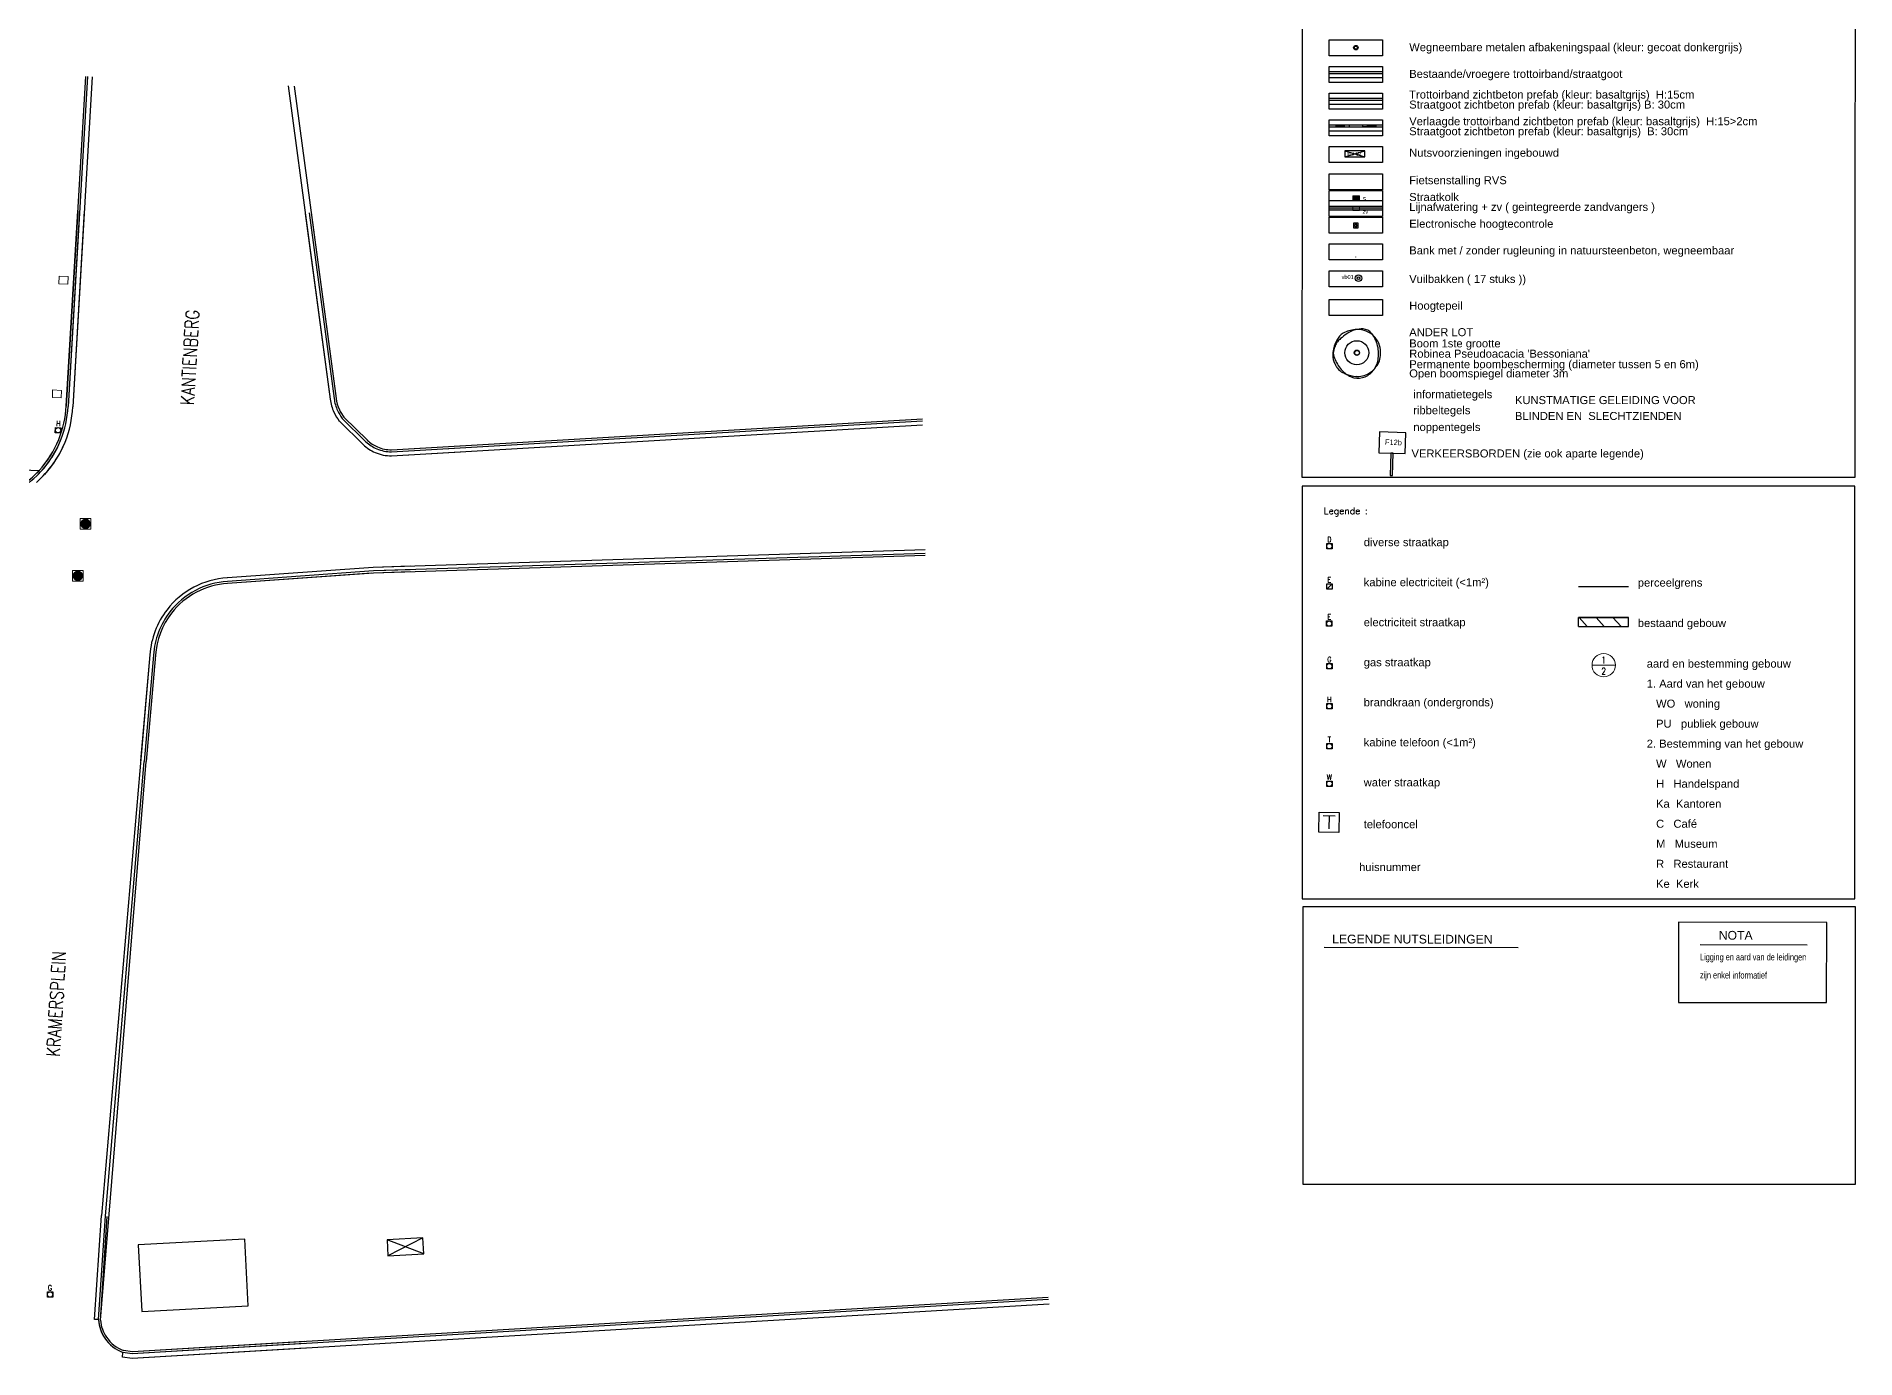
# Model space of a CAD drawing. Header units: metres. Extents: x -30504 to 105656, y -14907 to 193632.
# Drawn here: x 1689.6 to 1826, y 368.4 to 467.5 of the extents above; entities that cross this region are included whole.
import ezdxf
from ezdxf.enums import TextEntityAlignment as Align

# ---------------------------------------------------------------- set-up
doc = ezdxf.new("R2010")
doc.units = ezdxf.units.M
for name, pattern in [('HIDDEN', [9.525, 6.35, -3.175]), ('LTYPE_1', [0]), ('LTYPE_8', [0.01, 0.004, -0.0005, 0.004, -0.0005, 0.0005, -0.0005])]:
    doc.linetypes.add(name, pattern=pattern)
for name, color, linetype in [('0-dekseldrivers', 7, 'Continuous'), ('0-dekselelectriciteit', 7, 'Continuous'), ('0-dekselgas', 7, 'Continuous'), ('0-dekselwater', 7, 'Continuous'), ('0-voetpad+goten best', 7, 'HIDDEN'), ('2-riolering-straatkolk', 7, 'Continuous'), ('2-TEKST', 7, 'Continuous'), ('2-VERKEERSTEKENS', 7, 'Continuous'), ('2-voetpad+goten nieuw', 2, 'Continuous'), ('5-betonwand', 2, 'LTYPE_1'), ('A01-_KADER', 7, 'Continuous'), ('A03-_text_aard', 3, 'Continuous'), ('A03_TEMPLATE_50', 4, 'Continuous'), ('BT-TELEFOONCEL', 7, 'Continuous'), ('KADER', 7, 'Continuous'), ('legende', 7, 'Continuous'), ('OA-bomengroep var5', 7, 'Continuous'), ('OA-elektriciteitsroosters', 7, 'Continuous'), ('OA-lifthuis-trappen', 7, 'Continuous'), ('OA-lijnafwatering', 7, 'Continuous'), ('OA-meubilair-paaltjes', 1, 'Continuous'), ('OA-vuilbakken', 7, 'Continuous'), ('OA-zitbanken', 7, 'Continuous'), ('ST03-groen', 2, 'Continuous'), ('W_CONCRETE_N0', 1, 'LTYPE_1'), ('Zwart', 250, 'Continuous')]:
    doc.layers.add(name, color=color, linetype=linetype)
doc.layers.add('Lichtgrijs', color=254, linetype='Continuous', lineweight=9)
doc.styles.add('AQUAFIN', font='simplex.shx', dxfattribs={"width": 0.8})
doc.styles.add('DIM', font='arial.ttf')
doc.styles.add('S-50-50', font='Simplex', dxfattribs={"height": 25})
doc.styles.get("Standard").update_dxf_attribs({"font": 'arial.ttf'})

# ---------------------------------------------------------------- blocks, each defined once
blk = doc.blocks.new('c3a9gnep')
at = {"color": 0, "linetype": 'ByBlock'}
blk.add_line((0.0015, -0.1188), (0.0015, -0.1187), dxfattribs=at)
blk.add_circle((0.0024, -0.0051), 0.0117, dxfattribs=at)
for centre, radius, start, end in [((-0.0246, 0.0198), 0.0836, 119.94747, 152.28452), ((0.0074, -0.0359), 0.1479, 95.77431, 119.94779), ((0.0327, -0.0276), 0.1428, 106.36887, 124.44775), ((0.0261, -0.0052), 0.1194, 86.58911, 106.36827), ((0.0044, -0.0062), 0.118, 51.53933, 95.77345), ((0.0298, 0.0566), 0.0575, 38.20985, 86.58549), ((-0.0526, -0.0082), 0.1624, 9.98315, 38.20995), ((0.0662, -0.0279), 0.1863, 152.28514, 172.40039), ((-0.0626, -0.0057), 0.0538, 163.77968, 199.38278), ((0.0583, -0.0409), 0.1798, 154.99236, 163.77852), ((-0.0379, 0.004), 0.0737, 141.24437, 154.99062), ((-0.0068, -0.021), 0.1135, 130.30051, 141.24542), ((0.1756, -0.236), 0.3955, 124.44579, 130.30315), ((0.0083, -0.0013), 0.1118, 6.02226, 51.53932), ((-0.0709, -0.0115), 0.181, 358.88831, 9.98335), ((-0.0233, -0.0046), 0.1435, 350.23007, 6.02322), ((-0.0263, -0.0156), 0.0929, 172.39963, 201.02847), ((0.0924, 0.0489), 0.2182, 199.38194, 216.84656), ((0.0407, 0.0101), 0.1647, 201.02354, 207.82164), ((0.0067, -0.0078), 0.1262, 207.82036, 215.5805), ((-0.0368, -0.0389), 0.0728, 215.58514, 243.38008), ((0.0262, -0.0008), 0.1354, 216.84672, 247.04623), ((-0.0023, -0.0003), 0.1249, 296.88013, 331.34799), ((-0.0043, -0.0222), 0.1132, 316.76218, 347.04987), ((-0.049, -0.0119), 0.1591, 347.04925, 358.88769), ((0.019, -0.0119), 0.1007, 331.34738, 350.23032), ((0.0192, 0.0727), 0.1977, 243.38438, 260.14679), ((0.0066, -0.0469), 0.0853, 247.04716, 285.3699), ((0.0043, -0.0132), 0.1104, 260.14572, 296.88071), ((0.0013, -0.0274), 0.1055, 285.36856, 316.76312)]:
    blk.add_arc(centre, radius, start, end, dxfattribs=at)
blk = doc.blocks.new('dekselgas')
at = {"layer": '0-dekselwater', "linetype": 'ByBlock'}
blk.add_lwpolyline([(-0.04, 0.04), (0.04, 0.04), (0.04, -0.04), (-0.04, -0.04)], close=True, dxfattribs=at)
blk.add_circle((0, 0), 0.04, dxfattribs=at)
at = {"layer": '0-dekselwater', "style": 'AQUAFIN', "width": 0.8}
blk.add_text('G', height=0.08, dxfattribs=at).set_placement((0, 0.1), align=Align.MIDDLE)
blk = doc.blocks.new('dekselH')
at = {"layer": '0-dekselwater', "linetype": 'ByBlock'}
blk.add_lwpolyline([(-0.04, 0.04), (0.04, 0.04), (0.04, -0.04), (-0.04, -0.04)], close=True, dxfattribs=at)
blk.add_circle((0, 0), 0.04, dxfattribs=at)
at = {"layer": '0-dekselwater', "style": 'AQUAFIN', "width": 0.8}
blk.add_text('H', height=0.08, dxfattribs=at).set_placement((0, 0.1), align=Align.MIDDLE)
blk = doc.blocks.new('dekseldrivers')
at = {"layer": '0-dekselwater', "linetype": 'ByBlock'}
blk.add_lwpolyline([(-0.04, 0.04), (0.04, 0.04), (0.04, -0.04), (-0.04, -0.04)], close=True, dxfattribs=at)
blk.add_circle((0, 0), 0.04, dxfattribs=at)
at = {"layer": '0-dekselwater', "style": 'AQUAFIN', "width": 0.8}
blk.add_text('D', height=0.08, dxfattribs=at).set_placement((0, 0.1), align=Align.MIDDLE)
blk = doc.blocks.new('dekselelectriciteit')
at = {"layer": '0-dekselelectriciteit', "linetype": 'ByBlock'}
blk.add_line((-0.04, -0.04), (0.04, 0.04), dxfattribs=at)
blk.add_lwpolyline([(-0.04, 0.04), (0.04, 0.04), (0.04, -0.04), (-0.04, -0.04)], close=True, dxfattribs=at)
at = {"layer": '0-dekselelectriciteit', "style": 'AQUAFIN', "width": 0.8}
blk.add_text('E', height=0.08, dxfattribs=at).set_placement((0, 0.1), align=Align.MIDDLE)
blk = doc.blocks.new('dekselelectriciteit2')
at = {"layer": '0-dekselelectriciteit', "linetype": 'ByBlock'}
blk.add_lwpolyline([(-0.04, 0.04), (0.04, 0.04), (0.04, -0.04), (-0.04, -0.04)], close=True, dxfattribs=at)
blk.add_circle((0, 0), 0.04, dxfattribs=at)
at = {"layer": '0-dekselelectriciteit', "style": 'AQUAFIN', "width": 0.8}
blk.add_text('E', height=0.08, dxfattribs=at).set_placement((0, 0.1), align=Align.MIDDLE)
blk = doc.blocks.new('dekselT')
at = {"layer": '0-dekselwater', "linetype": 'ByBlock'}
blk.add_lwpolyline([(-0.04, 0.04), (0.04, 0.04), (0.04, -0.04), (-0.04, -0.04)], close=True, dxfattribs=at)
blk.add_circle((0, 0), 0.04, dxfattribs=at)
at = {"layer": '0-dekselwater', "style": 'AQUAFIN', "width": 0.8}
blk.add_text('T', height=0.08, dxfattribs=at).set_placement((0, 0.1), align=Align.MIDDLE)
blk = doc.blocks.new('dekselwater')
at = {"layer": '0-dekselwater', "linetype": 'ByBlock'}
blk.add_lwpolyline([(-0.04, 0.04), (0.04, 0.04), (0.04, -0.04), (-0.04, -0.04)], close=True, dxfattribs=at)
blk.add_circle((0, 0), 0.04, dxfattribs=at)
at = {"layer": '0-dekselwater', "style": 'AQUAFIN', "width": 0.8}
blk.add_text('W', height=0.08, dxfattribs=at).set_placement((0, 0.1), align=Align.MIDDLE)
blk = doc.blocks.new('0335')
at = {"color": 40, "linetype": 'Continuous'}
for p, q in [((-0.00045, 0.00049), (0.00045, 0.00049)), ((0, 0.00049), (0, -0.00049))]:
    blk.add_line(p, q, dxfattribs=at)
blk.add_lwpolyline([(-0.00075, 0.00075), (0.00075, 0.00075), (0.00075, -0.00075), (-0.00075, -0.00075)], close=True, dxfattribs=at)
blk = doc.blocks.new('vuilbak')
at = {"layer": 'OA-vuilbakken', "ltscale": 100}
for radius in [0.025, 0.01]:
    blk.add_circle((0, 0), radius, dxfattribs=at)

msp = doc.modelspace()

# ---------------------------------------------------------------- hatches: boundary and pattern name
at = {"layer": '2-riolering-straatkolk', "ltscale": 2}
h = msp.add_hatch(dxfattribs=at)
h.set_pattern_fill('LINE', color=256, scale=0.02, angle=90, style=0)
h.set_pattern_definition([(90, (1844.31003, 390.877804), (-0.0635, 4e-18), [])])
h.paths.add_polyline_path([(1788.32, 455.23), (1788.82, 455.23), (1788.82, 455.53), (1788.32, 455.53)])
at = {"layer": 'Lichtgrijs'}
h = msp.add_hatch(dxfattribs=at)
h.set_pattern_fill('ANGLE', color=256, scale=0.01, style=0)
h.set_pattern_definition([(0.008657, (1471.57152, 429.902114), (-1.0553e-05, 0.06985), [0.0508, -0.01905]), (90.008657, (1471.57152, 429.902114), (-0.06985, -1.0553e-05), [0.0508, -0.01905])])
h.paths.add_polyline_path([(1692.96, 430.93, 1), (1693.66, 430.93, 1)])
h = msp.add_hatch(dxfattribs=at)
h.set_pattern_fill('ANGLE', color=256, scale=0.01, style=0)
h.set_pattern_definition([(0.008657, (1470.99192, 426.01443), (-1.0553e-05, 0.06985), [0.0508, -0.01905]), (90.008657, (1470.99192, 426.01443), (-0.06985, -1.0553e-05), [0.0508, -0.01905])])
h.paths.add_polyline_path([(1692.38, 427.04, 1), (1693.08, 427.04, 1)])
h = msp.add_hatch(dxfattribs=at)
h.set_pattern_fill('ANSI31', color=256, scale=0.3, angle=86.11, style=0)
h.set_pattern_definition([(131.11, (1513.1313, 382.0802), (-0.7176598, -0.6262752), [])])
h.paths.add_polyline_path([(1809, 423.23), (1809, 423.92), (1805.25, 423.92), (1805.25, 423.23)])
at = {"layer": 'OA-lijnafwatering'}
msp.add_hatch(color=253, dxfattribs=at).paths.add_polyline_path([(1786.56, 454.63), (1786.56, 454.48), (1790.56, 454.48), (1790.56, 454.63)])

# ---------------------------------------------------------------- linework, layer by layer
at = {"layer": '0-voetpad+goten best', "linetype": 'Continuous', "ltscale": 0.05}
for p, q in [((1693.31, 464.47), (1691.85, 439.76)), ((1693.46, 464.47), (1692, 439.74)), ((1693.81, 464.45), (1692.35, 439.7)), ((1708.5, 463.76), (1711.65, 440.28)), ((1708.96, 463.74), (1712.1, 440.34)), ((1691.85, 439.76), (1692.72, 454.4)), ((1692.72, 454.4), (1691.85, 439.76)), ((1691.85, 439.76), (1692.72, 454.4)), ((1692.72, 454.4), (1691.85, 439.76)), ((1691.85, 439.76), (1692.72, 454.4)), ((1692.72, 454.4), (1691.85, 439.76)), ((1691.85, 439.76), (1692.72, 454.4)), ((1692.86, 454.4), (1692, 439.74)), ((1692.86, 454.4), (1692, 439.74)), ((1692.86, 454.4), (1692, 439.74)), ((1693.21, 454.37), (1692.35, 439.7)), ((1693.21, 454.37), (1692.35, 439.7)), ((1693.21, 454.37), (1692.35, 439.7)), ((1710.23, 454.26), (1712.1, 440.34)), ((1710.23, 454.26), (1712.1, 440.34)), ((1710.23, 454.26), (1712.1, 440.34)), ((1710.23, 454.26), (1712.1, 440.34)), ((1710.23, 454.26), (1712.1, 440.34)), ((1710.23, 454.26), (1712.1, 440.34)), ((1710.23, 454.26), (1712.1, 440.34)), ((1709.78, 454.2), (1711.65, 440.28)), ((1709.78, 454.2), (1711.65, 440.28)), ((1709.78, 454.2), (1711.65, 440.28)), ((1710.08, 454.24), (1711.95, 440.32)), ((1710.08, 454.24), (1711.95, 440.32)), ((1710.08, 454.24), (1711.95, 440.32)), ((1710.08, 454.24), (1711.95, 440.32)), ((1712.34, 438.64), (1714.12, 436.88)), ((1712.34, 438.64), (1714.12, 436.88)), ((1712.34, 438.64), (1714.12, 436.88)), ((1712.34, 438.64), (1714.12, 436.88)), ((1712.56, 438.84), (1714.33, 437.09)), ((1712.56, 438.84), (1714.33, 437.09)), ((1712.56, 438.84), (1714.33, 437.09)), ((1712.56, 438.84), (1714.33, 437.09)), ((1712.67, 438.94), (1714.44, 437.2)), ((1712.67, 438.94), (1714.44, 437.2)), ((1712.67, 438.94), (1714.44, 437.2)), ((1712.67, 438.94), (1714.44, 437.2)), ((1712.67, 438.94), (1714.44, 437.2)), ((1712.67, 438.94), (1714.44, 437.2)), ((1712.67, 438.94), (1714.44, 437.2)), ((1712.67, 438.94), (1714.44, 437.2)), ((1716.24, 436.49), (1756.06, 438.81)), ((1716.25, 436.34), (1756.06, 438.66)), ((1716.26, 436.04), (1756.07, 438.36)), ((1716.24, 436.49), (1721.38, 436.79)), ((1716.24, 436.49), (1721.38, 436.79)), ((1716.24, 436.49), (1721.38, 436.79)), ((1716.24, 436.49), (1721.38, 436.79)), ((1716.24, 436.49), (1721.38, 436.79)), ((1716.24, 436.49), (1721.38, 436.79)), ((1716.24, 436.49), (1721.38, 436.79)), ((1716.25, 436.34), (1721.39, 436.64)), ((1716.25, 436.34), (1721.39, 436.64)), ((1716.25, 436.34), (1721.39, 436.64)), ((1716.26, 436.04), (1721.41, 436.34)), ((1716.26, 436.04), (1721.41, 436.34)), ((1716.26, 436.04), (1721.41, 436.34)), ((1756.26, 428.99), (1714.88, 427.67)), ((1756.27, 428.72), (1714.89, 427.4)), ((1756.27, 428.57), (1714.9, 427.25)), ((1714.88, 427.67), (1703.94, 426.88)), ((1714.88, 427.67), (1703.94, 426.88)), ((1714.88, 427.67), (1703.94, 426.88)), ((1714.88, 427.67), (1703.94, 426.88)), ((1714.89, 427.4), (1703.95, 426.61)), ((1714.89, 427.4), (1703.95, 426.61)), ((1714.89, 427.4), (1703.95, 426.61)), ((1714.89, 427.4), (1703.95, 426.61)), ((1714.9, 427.25), (1703.96, 426.46)), ((1714.9, 427.25), (1703.96, 426.46)), ((1714.9, 427.25), (1703.96, 426.46)), ((1714.9, 427.25), (1703.96, 426.46)), ((1714.75, 427.24), (1703.96, 426.46)), ((1714.75, 427.24), (1703.96, 426.46)), ((1714.75, 427.24), (1703.96, 426.46)), ((1714.75, 427.24), (1703.96, 426.46)), ((1717.64, 427.76), (1714.88, 427.67)), ((1717.64, 427.76), (1714.88, 427.67)), ((1717.64, 427.76), (1714.88, 427.67)), ((1717.65, 427.49), (1714.89, 427.4)), ((1717.65, 427.49), (1714.89, 427.4)), ((1717.65, 427.49), (1714.89, 427.4)), ((1717.65, 427.34), (1714.9, 427.25)), ((1717.65, 427.34), (1714.9, 427.25)), ((1717.65, 427.34), (1714.9, 427.25)), ((1717.65, 427.34), (1714.9, 427.25)), ((1717.65, 427.34), (1714.9, 427.25)), ((1717.65, 427.34), (1714.9, 427.25)), ((1717.65, 427.34), (1714.9, 427.25)), ((1698.14, 421.12), (1694.5, 379.09)), ((1698.14, 421.12), (1697.44, 413.16)), ((1698.14, 421.12), (1697.44, 413.16)), ((1698.41, 421.1), (1697.71, 413.13)), ((1698.41, 421.1), (1697.71, 413.13)), ((1698.41, 421.1), (1697.71, 413.13)), ((1698.41, 421.1), (1697.71, 413.13)), ((1698.41, 421.1), (1697.71, 413.13)), ((1698.56, 421.09), (1697.86, 413.12)), ((1698.56, 421.09), (1697.86, 413.12)), ((1698.56, 421.09), (1697.86, 413.12)), ((1698.56, 421.09), (1697.86, 413.12)), ((1698.56, 421.09), (1697.86, 413.12)), ((1698.56, 421.09), (1697.86, 413.12)), ((1698.56, 421.09), (1697.86, 413.12)), ((1698.56, 421.09), (1697.86, 413.12)), ((1698.56, 421.09), (1697.86, 413.12)), ((1694.43, 371.24), (1697.86, 413.12)), ((1694.8, 379.07), (1697.71, 413.13)), ((1693.99, 371.31), (1694.5, 379.09)), ((1693.99, 371.31), (1694.5, 379.09)), ((1694.29, 371.29), (1694.8, 379.07)), ((1694.43, 371.24), (1694.94, 379.02)), ((1765.57, 372.46), (1696.8, 368.37)), ((1765.51, 372.81), (1696.81, 368.72)), ((1765.49, 372.96), (1696.82, 368.87)), ((1694.29, 371.29), (1693.99, 371.31)), ((1694.29, 371.29), (1693.99, 371.31)), ((1696.09, 368.48), (1696.11, 368.83)), ((1696.09, 368.48), (1696.11, 368.83)), ((1696.09, 368.48), (1696.11, 368.83)), ((1696.8, 368.37), (1696.09, 368.48)), ((1696.81, 368.72), (1696.11, 368.83)), ((1696.82, 368.87), (1696.16, 368.98)), ((1696.82, 368.87), (1696.16, 368.98)), ((1709.78, 369.14), (1696.8, 368.37)), ((1709.76, 369.49), (1696.81, 368.72)), ((1709.75, 369.64), (1696.82, 368.87)), ((1709.75, 369.64), (1696.82, 368.87)), ((1709.75, 369.64), (1696.82, 368.87))]:
    msp.add_line(p, q, dxfattribs=at)
for points in [[(1786.56, 464.83), (1790.56, 464.83)], [(1786.56, 464.68), (1790.56, 464.68)], [(1786.56, 464.38), (1790.56, 464.38)]]:
    msp.add_lwpolyline(points, dxfattribs=at)
for centre, radius, start, end in [((1684.16, 440.14), 7.7, 338.0059, 357.2064), ((1684.16, 440.14), 7.7, 338.0059, 357.2064), ((1684.16, 440.14), 7.7, 338.0059, 357.2064), ((1684.19, 440.12), 7.82, 338.007, 357.2053), ((1684.19, 440.12), 7.82, 338.007, 357.2053), ((1684.19, 440.12), 7.82, 338.007, 357.2053), ((1684.27, 440.09), 8.09, 338.0086, 357.2037), ((1684.27, 440.09), 8.09, 338.0086, 357.2037), ((1684.27, 440.09), 8.09, 338.0086, 357.2037), ((1714.99, 440.71), 3.37, 187.356, 204.7162), ((1714.99, 440.71), 3.37, 187.356, 204.7162), ((1714.99, 440.71), 3.37, 187.356, 204.7162), ((1714.99, 440.71), 3.37, 187.356, 204.7162), ((1714.99, 440.71), 3.37, 204.7162, 217.931), ((1714.99, 440.71), 3.37, 204.7162, 217.931), ((1714.99, 440.71), 3.37, 204.7162, 217.931), ((1714.99, 440.71), 3.37, 204.7162, 217.931), ((1714.99, 440.71), 3.07, 187.3422, 204.7162), ((1714.99, 440.71), 3.07, 187.3422, 204.7162), ((1714.99, 440.71), 3.07, 187.3422, 204.7162), ((1714.99, 440.71), 3.07, 187.3422, 204.7162), ((1714.99, 440.71), 2.92, 187.3344, 204.7162), ((1714.99, 440.71), 2.92, 187.3344, 204.7162), ((1714.99, 440.71), 2.92, 187.3344, 204.7162), ((1714.99, 440.71), 2.92, 187.3344, 204.7162), ((1714.99, 440.71), 3.07, 204.7162, 217.5704), ((1714.99, 440.71), 3.07, 204.7162, 217.5704), ((1714.99, 440.71), 3.07, 204.7162, 217.5704), ((1714.99, 440.71), 3.07, 204.7162, 217.5704), ((1714.99, 440.71), 2.92, 204.7162, 217.3696), ((1714.99, 440.71), 2.92, 204.7162, 217.3696), ((1714.99, 440.71), 2.92, 204.7162, 217.3696), ((1714.99, 440.71), 2.92, 204.7162, 217.3696), ((1684.41, 440.02), 7.93, 311.0715, 338.1118), ((1684.41, 440.02), 7.93, 311.0715, 338.1118), ((1684.35, 440.04), 7.64, 313.9145, 338.1271), ((1684.35, 440.04), 7.64, 313.9145, 338.1271), ((1684.22, 440.11), 7.63, 317.2003, 338.0535), ((1684.22, 440.11), 7.63, 317.2003, 338.0535), ((1684.16, 440.14), 7.7, 317.6135, 338.0059), ((1684.19, 440.12), 7.82, 317.6124, 338.007), ((1684.27, 440.09), 8.09, 317.6109, 338.0086), ((1716.26, 439.16), 3.13, 226.9498, 246.8061), ((1716.26, 439.16), 3.13, 226.9498, 246.8061), ((1716.26, 439.16), 3.13, 226.9498, 246.8061), ((1716.26, 439.16), 3.13, 226.9498, 246.8061), ((1716.26, 439.16), 2.83, 227.0262, 246.8061), ((1716.26, 439.16), 2.83, 227.0262, 246.8061), ((1716.26, 439.16), 2.83, 227.0262, 246.8061), ((1716.26, 439.16), 2.83, 227.0262, 246.8061), ((1716.26, 439.16), 2.68, 227.0692, 246.8061), ((1716.26, 439.16), 2.68, 227.0692, 246.8061), ((1716.26, 439.16), 2.68, 227.0692, 246.8061), ((1716.26, 439.16), 2.68, 227.0692, 246.8061), ((1716.26, 439.16), 2.83, 246.8061, 269.7897), ((1716.26, 439.16), 2.83, 246.8061, 269.7897), ((1716.26, 439.16), 2.83, 246.8061, 269.7897), ((1716.26, 439.16), 2.83, 246.8061, 269.7897), ((1716.26, 439.16), 2.68, 246.8061, 269.6916), ((1716.26, 439.16), 2.68, 246.8061, 269.6916), ((1716.26, 439.16), 2.68, 246.8061, 269.6916), ((1716.26, 439.16), 2.68, 246.8061, 269.6916), ((1716.26, 439.16), 3.13, 246.8061, 269.9642), ((1716.26, 439.16), 3.13, 246.8061, 269.9642), ((1716.26, 439.16), 3.13, 246.8061, 269.9642), ((1716.26, 439.16), 3.13, 246.8061, 269.9642), ((1704.3, 420.71), 6.18, 93.3927, 142.1574), ((1704.3, 420.71), 6.18, 93.3927, 142.1574), ((1704.3, 420.71), 6.18, 93.3927, 142.1574), ((1704.3, 420.71), 6.18, 93.3927, 142.1574), ((1704.3, 420.71), 5.91, 93.3758, 142.1574), ((1704.3, 420.71), 5.91, 93.3758, 142.1574), ((1704.3, 420.71), 5.91, 93.3758, 142.1574), ((1704.3, 420.71), 5.91, 93.3758, 142.1574), ((1704.3, 420.71), 5.76, 93.3659, 142.1574), ((1704.3, 420.71), 5.76, 93.3659, 142.1574), ((1704.3, 420.71), 5.76, 93.3659, 142.1574), ((1704.3, 420.71), 5.76, 93.3659, 142.1574), ((1704.3, 420.71), 6.18, 142.1574, 176.2083), ((1704.3, 420.71), 6.18, 142.1574, 176.2083), ((1704.3, 420.71), 6.18, 142.1574, 176.2083), ((1704.3, 420.71), 6.18, 142.1574, 176.2083), ((1704.3, 420.71), 6.18, 142.1574, 176.2083), ((1704.3, 420.71), 5.91, 142.1574, 176.2366), ((1704.3, 420.71), 5.91, 142.1574, 176.2366), ((1704.3, 420.71), 5.91, 142.1574, 176.2366), ((1704.3, 420.71), 5.91, 142.1574, 176.2366), ((1704.3, 420.71), 5.91, 142.1574, 176.2366), ((1704.3, 420.71), 5.91, 142.1574, 176.2366), ((1704.3, 420.71), 5.76, 142.1574, 176.2532), ((1704.3, 420.71), 5.76, 142.1574, 176.2532), ((1704.3, 420.71), 5.76, 142.1574, 176.2532), ((1704.3, 420.71), 5.76, 142.1574, 176.2532), ((1704.3, 420.71), 5.76, 142.1574, 176.2532), ((1704.3, 420.71), 5.76, 142.1574, 176.2532), ((1697.08, 371.48), 2.81, 183.915, 214.0879), ((1697.08, 371.48), 2.81, 184.6617, 214.0879), ((1697.08, 371.48), 2.81, 184.6617, 214.0879), ((1697.08, 371.48), 2.81, 184.6617, 214.0879), ((1697.08, 371.48), 2.81, 184.6617, 214.0879), ((1697.08, 371.48), 2.81, 184.6617, 214.0879), ((1697.1, 371.49), 2.69, 185.353, 214.0179), ((1697.1, 371.49), 2.69, 185.353, 214.0179), ((1697.1, 371.49), 2.69, 185.353, 214.0179), ((1697.1, 371.49), 2.69, 185.353, 214.0179), ((1697.1, 371.49), 2.69, 185.353, 214.0179), ((1697.1, 371.49), 2.69, 185.353, 214.0179), ((1697.1, 371.49), 2.84, 214.0179, 249.5864), ((1697.1, 371.49), 2.84, 214.0179, 249.5864), ((1697.1, 371.49), 2.69, 214.0179, 249.5864), ((1697.1, 371.49), 2.69, 214.0179, 249.5864)]:
    msp.add_arc(centre, radius, start, end, dxfattribs=at)
at = {"layer": '2-TEKST'}
msp.add_lwpolyline([(1784.57, 381.44), (1826.03, 381.44), (1826.03, 402.22), (1784.57, 402.22)], close=True, dxfattribs=at)
at = {"layer": '2-VERKEERSTEKENS'}
for points in [[(1790.28, 436.26), (1792.26, 436.2), (1792.31, 437.75), (1790.33, 437.82)], [(1791.13, 434.57), (1791.31, 434.57), (1791.36, 436.23), (1791.18, 436.23)]]:
    msp.add_lwpolyline(points, close=True, dxfattribs=at)
at = {"layer": '2-voetpad+goten nieuw', "color": 3}
msp.add_circle((1788.63, 443.76), 0.9, dxfattribs=at)
at = {"layer": '5-betonwand', "ltscale": 5}
msp.add_lwpolyline([(1812.74, 395.07), (1823.86, 395.06), (1823.87, 401.05), (1812.75, 401.07)], close=True, dxfattribs=at)
at = {"layer": 'A01-_KADER', "ltscale": 100}
msp.add_lwpolyline([(1784.57, 490.69), (1825.99, 490.69), (1825.97, 434.4), (1784.54, 434.4)], close=True, dxfattribs=at)
at = {"layer": 'A03-_text_aard'}
for points in [[(1786.56, 467.22), (1790.56, 467.22), (1790.56, 466.02), (1786.56, 466.02)], [(1786.56, 465.22), (1790.56, 465.22), (1790.56, 464.02), (1786.56, 464.02)], [(1786.56, 463.22), (1790.56, 463.22), (1790.56, 462.02), (1786.56, 462.02)], [(1786.56, 461.22), (1790.56, 461.22), (1790.56, 460.02), (1786.56, 460.02)], [(1786.56, 459.22), (1790.56, 459.22), (1790.56, 458.02), (1786.56, 458.02)], [(1786.56, 457.16), (1790.56, 457.16), (1790.56, 455.96), (1786.56, 455.96)], [(1786.56, 455.91), (1790.56, 455.91), (1790.56, 454.71), (1786.56, 454.71)], [(1786.56, 455.16), (1790.56, 455.16), (1790.56, 453.96), (1786.56, 453.96)], [(1786.56, 453.91), (1790.56, 453.91), (1790.56, 452.71), (1786.56, 452.71)], [(1786.56, 451.91), (1790.56, 451.91), (1790.56, 450.71), (1786.56, 450.71)], [(1786.56, 449.91), (1790.56, 449.91), (1790.56, 448.71), (1786.56, 448.71)], [(1786.56, 447.76), (1790.56, 447.76), (1790.56, 446.56), (1786.56, 446.56)]]:
    msp.add_lwpolyline(points, close=True, dxfattribs=at)
at = {"layer": 'KADER'}
for p, q in [((1825.97, 433.75), (1784.54, 433.75)), ((1784.54, 433.75), (1784.54, 402.82)), ((1825.97, 402.82), (1825.97, 433.75)), ((1784.54, 402.82), (1825.97, 402.82))]:
    msp.add_line(p, q, dxfattribs=at)
at = {"layer": 'legende', "color": 6, "linetype": 'Continuous'}
for p, q in [((1809, 423.92), (1805.25, 423.92)), ((1809, 423.92), (1805.25, 423.92)), ((1805.25, 423.23), (1809, 423.23)), ((1805.25, 423.23), (1809, 423.23))]:
    msp.add_line(p, q, dxfattribs=at)
at = {"layer": 'legende', "color": 2}
for p, q in [((1786.17, 399.2), (1800.72, 399.18)), ((1814.37, 399.4), (1822.4, 399.39))]:
    msp.add_line(p, q, dxfattribs=at)
at = {"layer": 'legende', "color": 6, "linetype": 'Continuous'}
for points in [[(1805.25, 423.23), (1805.25, 423.92)], [(1805.25, 423.23), (1805.25, 423.92)], [(1809, 423.23), (1809, 423.92)]]:
    msp.add_lwpolyline(points, dxfattribs=at)
at = {"layer": 'Lichtgrijs'}
msp.add_line((1808.01, 420.34), (1806.26, 420.34), dxfattribs=at)
for points in [[(1788.32, 455.23), (1788.82, 455.23), (1788.82, 455.53), (1788.32, 455.53)], [(1788.32, 454.41), (1788.82, 454.41), (1788.82, 454.71), (1788.32, 454.71)], [(1691.34, 449.5), (1691.31, 448.92), (1691.97, 448.9), (1692, 449.47)], [(1690.84, 440.97), (1690.82, 440.41), (1691.48, 440.38), (1691.5, 440.94)]]:
    msp.add_lwpolyline(points, close=True, dxfattribs=at)
for points in [[(1692.91, 430.53), (1692.91, 431.33), (1693.71, 431.33), (1693.71, 430.53), (1692.91, 430.53)], [(1692.33, 426.64), (1692.33, 427.44), (1693.13, 427.44), (1693.13, 426.64), (1692.33, 426.64)]]:
    msp.add_lwpolyline(points, dxfattribs=at)
for centre, radius in [((1693.31, 430.93), 0.35), ((1692.73, 427.04), 0.35), ((1807.14, 420.34), 0.875)]:
    msp.add_circle(centre, radius, dxfattribs=at)
at = {"layer": 'OA-elektriciteitsroosters'}
for p, q in [((1787.72, 458.43), (1789.22, 458.88)), ((1787.72, 458.88), (1789.22, 458.43)), ((1789.22, 458.88), (1787.72, 458.88)), ((1787.72, 458.88), (1787.72, 458.43)), ((1787.72, 458.43), (1789.22, 458.43)), ((1789.22, 458.43), (1789.22, 458.88))]:
    msp.add_line(p, q, dxfattribs=at)
at = {"layer": 'OA-lifthuis-trappen'}
for points in [[(1787.06, 460.83), (1787.06, 460.68)], [(1787.06, 460.76), (1788.06, 460.83)], [(1787.06, 460.76), (1788.06, 460.68)], [(1788.06, 460.83), (1788.06, 460.68)], [(1789.06, 460.83), (1789.06, 460.68)], [(1789.06, 460.83), (1790.06, 460.76)], [(1790.06, 460.76), (1789.06, 460.68)], [(1790.06, 460.83), (1790.06, 460.68)]]:
    msp.add_lwpolyline(points, dxfattribs=at)
at = {"layer": 'OA-lijnafwatering'}
for points in [[(1786.56, 454.63), (1790.56, 454.63)], [(1786.56, 454.48), (1790.56, 454.48)]]:
    msp.add_lwpolyline(points, dxfattribs=at)
at = {"layer": 'OA-meubilair-paaltjes'}
for points in [[(1788.38, 453.13), (1788.73, 453.13), (1788.73, 453.48), (1788.38, 453.48)], [(1788.48, 453.23), (1788.63, 453.23), (1788.63, 453.38), (1788.48, 453.38)]]:
    msp.add_lwpolyline(points, close=True, dxfattribs=at)
for radius in [0.169, 0.113]:
    msp.add_circle((1788.56, 466.62), radius, dxfattribs=at)
at = {"layer": 'OA-zitbanken'}
msp.add_line((1788.56, 450.92), (1788.56, 450.95), dxfattribs=at)
at = {"layer": 'ST03-groen'}
msp.add_circle((1788.63, 443.76), 0.2, dxfattribs=at)
at = {"layer": 'Zwart', "ltscale": 100}
msp.add_line((1677.26, 435.47), (1689.82, 434.92), dxfattribs=at)
at = {"layer": 'Zwart'}
for p, q in [((1682.1, 435.26), (1689.82, 434.92)), ((1689.82, 434.92), (1689.65, 434.74)), ((1805.25, 426.23), (1809, 426.23)), ((1805.25, 423.92), (1809, 423.92)), ((1805.25, 423.23), (1809, 423.23)), ((1718.68, 376.22), (1715.92, 377.27)), ((1718.61, 377.42), (1715.98, 376.07))]:
    msp.add_line(p, q, dxfattribs=at)
at = {"layer": 'Zwart', "color": 250}
for points in [[(1786.56, 462.83), (1790.56, 462.83)], [(1786.56, 462.68), (1790.56, 462.68)], [(1786.56, 462.38), (1790.56, 462.38)], [(1786.56, 460.83), (1790.56, 460.83)], [(1786.56, 460.68), (1790.56, 460.68)], [(1786.56, 460.38), (1790.56, 460.38)], [(1805.25, 423.23), (1805.25, 423.92)], [(1809, 423.23), (1809, 423.92)]]:
    msp.add_lwpolyline(points, dxfattribs=at)
msp.add_lwpolyline([(1705.24, 377.32), (1697.25, 376.89), (1697.52, 371.9), (1705.51, 372.33)], close=True, dxfattribs=at)
at = {"layer": 'Zwart', "color": 250, "linetype": 'Continuous'}
msp.add_lwpolyline([(1718.61, 377.42), (1715.92, 377.27), (1715.98, 376.07), (1718.68, 376.22)], close=True, dxfattribs=at)
at = {"layer": 'Zwart'}
for centre, radius, start, end in [((1684.02, 440.46), 8.02, 296.3475, 316.359), ((1684.04, 440.42), 8.13, 296.3227, 313.6528)]:
    msp.add_arc(centre, radius, start, end, dxfattribs=at)

# ---------------------------------------------------------------- block references
at = {"layer": '0-dekseldrivers', "xscale": 5, "yscale": 5, "zscale": 5}
msp.add_blockref('dekseldrivers', (1786.57, 429.26), dxfattribs=at)
at = {"layer": '0-dekselelectriciteit', "xscale": 5, "yscale": 5, "zscale": 5, "rotation": 357.3622545670629}
msp.add_blockref('dekselH', (1691.25, 437.95), dxfattribs=at)
at = {"layer": '0-dekselelectriciteit', "xscale": 5, "yscale": 5, "zscale": 5}
for name, p in [('dekselelectriciteit', (1786.57, 426.25)), ('dekselelectriciteit2', (1786.56, 423.46)), ('dekselH', (1786.57, 417.26)), ('dekselT', (1786.57, 414.26))]:
    msp.add_blockref(name, p, dxfattribs=at)
at = {"layer": '0-dekselgas', "xscale": 5, "yscale": 5, "zscale": 5}
msp.add_blockref('dekselgas', (1786.57, 420.26), dxfattribs=at)
at = {"layer": '0-dekselgas', "xscale": 5, "yscale": 5, "zscale": 5, "rotation": 0.8517253262010718}
msp.add_blockref('dekselgas', (1690.65, 373.17), dxfattribs=at)
at = {"layer": 'BT-TELEFOONCEL', "xscale": 1000.000000000004, "yscale": 1000.000000000004, "zscale": 1000.000000000004, "rotation": 359.3396450322755}
msp.add_blockref('0335', (1786.55, 408.57), dxfattribs=at)
at = {"layer": 'Lichtgrijs', "xscale": 5, "yscale": 5, "zscale": 5}
msp.add_blockref('dekselwater', (1786.57, 411.46), dxfattribs=at)
at = {"layer": 'OA-bomengroep var5', "linetype": 'Continuous', "xscale": 15, "yscale": 15, "zscale": 5}
msp.add_blockref('c3a9gnep', (1788.61, 443.83), dxfattribs=at)
at = {"layer": 'OA-vuilbakken', "xscale": 10, "yscale": 10, "zscale": 10}
msp.add_blockref('vuilbak', (1788.75, 449.35), dxfattribs=at)

# ---------------------------------------------------------------- texts
at = {"layer": '2-TEKST', "ltscale": 100, "char_height": 0.3, "width": 9.4418, "attachment_point": 1}
for s, insert in [('S', (1789.06, 455.42)), ('zv', (1789.06, 454.48))]:
    msp.add_mtext(s, dxfattribs=dict(at, insert=insert))
at = {"layer": '2-VERKEERSTEKENS', "insert": (1790.75, 437.28), "char_height": 0.4, "width": 11.7568, "attachment_point": 1, "rotation": 357.0398}
msp.add_mtext('F12b', dxfattribs=at)
at = {"layer": 'A03-_text_aard', "style": 'DIM'}
for s, p in [('Wegneembare metalen afbakeningspaal (kleur: gecoat donkergrijs)', (1792.56, 466.36)), ('Bestaande/vroegere trottoirband/straatgoot', (1792.56, 464.36)), ('Trottoirband zichtbeton prefab (kleur: basaltgrijs)  H:15cm', (1792.56, 462.81)), ('Straatgoot zichtbeton prefab (kleur: basaltgrijs) B: 30cm', (1792.56, 462.06)), ('Verlaagde trottoirband zichtbeton prefab (kleur: basaltgrijs)  H:15>2cm', (1792.56, 460.81)), ('Straatgoot zichtbeton prefab (kleur: basaltgrijs)  B: 30cm', (1792.56, 460.06)), ('Nutsvoorzieningen ingebouwd', (1792.56, 458.45)), ('Fietsenstalling RVS', (1792.56, 456.39)), ('Straatkolk', (1792.56, 455.13)), ('Lijnafwatering + zv ( geintegreerde zandvangers )', (1792.56, 454.39)), ('Electronische hoogtecontrole', (1792.56, 453.13)), ('Bank met / zonder rugleuning in natuursteenbeton, wegneembaar', (1792.56, 451.13)), ('Vuilbakken ( 17 stuks ))', (1792.56, 448.99)), ('Hoogtepeil', (1792.56, 446.99)), ('ANDER LOT', (1792.56, 445)), ('Boom 1ste grootte', (1792.56, 444.16)), ("Robinea Pseudoacacia 'Bessoniana'", (1792.56, 443.39)), ('Open boomspiegel diameter 3m', (1792.56, 441.91)), ('Permanente boombescherming (diameter tussen 5 en 6m)', (1792.56, 442.6)), ('informatietegels', (1792.87, 440.35)), ('ribbeltegels', (1792.86, 439.15)), ('KUNSTMATIGE GELEIDING VOOR ', (1800.49, 439.91)), ('BLINDEN EN  SLECHTZIENDEN', (1800.49, 438.72)), ('noppentegels', (1792.87, 437.89)), ('VERKEERSBORDEN (zie ook aparte legende)', (1792.73, 435.91)), ('   diverse straatkap', (1788.45, 429.26)), ('   kabine electriciteit (<1m²)', (1788.45, 426.26)), ('   perceelgrens', (1809, 426.23)), ('   electriciteit straatkap', (1788.45, 423.26)), ('   bestaand gebouw', (1809, 423.2)), ('   gas straatkap', (1788.45, 420.26)), ('   brandkraan (ondergronds)', (1788.45, 417.26)), ('   kabine telefoon (<1m²)', (1788.45, 414.26)), ('   water straatkap', (1788.45, 411.26)), ('   telefooncel', (1788.45, 408.12))]:
    msp.add_text(s, height=0.6, dxfattribs=at).set_placement(p)
at = {"layer": 'A03-_text_aard', "char_height": 0.6, "width": 13.3743, "attachment_point": 1, "line_spacing_factor": 1.5, "style": 'DIM'}
for s, insert in [('aard en bestemming gebouw\\P1. Aard van het gebouw\\P   WO   woning\\P   PU   publiek gebouw\\P2. Bestemming van het gebouw\\P   W   Wonen\\P   H   Handelspand\\P   Ka  Kantoren\\P   C   Café\\P   M   Museum\\P   R   Restaurant\\P   Ke  Kerk', (1810.37, 420.76)), ('huisnummer', (1788.8, 405.51))]:
    msp.add_mtext(s, dxfattribs=dict(at, insert=insert))
at = {"layer": 'A03_TEMPLATE_50', "color": 7, "style": 'S-50-50'}
msp.add_text('Legende : ', height=0.5, dxfattribs=at).set_placement((1786.15, 431.66))
at = {"layer": 'legende', "color": 2}
for s, height, p in [('LEGENDE NUTSLEIDINGEN', 0.6538, (1786.78, 399.49)), ('NOTA', 0.654, (1815.77, 399.77))]:
    msp.add_text(s, height=height, rotation=359.9253, dxfattribs=at).set_placement(p)
at = {"layer": 'Lichtgrijs', "insert": (1807.14, 420.31), "char_height": 0.5, "width": 1.754, "attachment_point": 5, "style": 'AQUAFIN'}
msp.add_mtext('1\\P2', dxfattribs=at)
at = {"layer": 'OA-elektriciteitsroosters'}
msp.add_text('E / W', height=0.3, dxfattribs=at).set_placement((1787.92, 458.5))
at = {"layer": 'OA-vuilbakken', "insert": (1787.49, 449.59, 0), "char_height": 0.3, "width": 9.4418, "attachment_point": 1}
msp.add_mtext('vb01', dxfattribs=at)
at = {"layer": 'W_CONCRETE_N0', "color": 2, "linetype": 'LTYPE_8', "width": 0.758929}
for s, p in [('Ligging en aard van de leidingen', (1814.36, 398.22)), ('zijn enkel informatief', (1814.36, 396.86))]:
    msp.add_text(s, height=0.5, rotation=359.9253, dxfattribs=at).set_placement(p)
at = {"layer": 'Zwart', "style": 'AQUAFIN', "width": 0.8}
for s, p in [('KANTIENBERG', (1701.43, 439.82)), ('KRAMERSPLEIN', (1691.38, 390.98))]:
    msp.add_text(s, height=1, rotation=86.68, dxfattribs=at).set_placement(p)

doc.saveas('drawing.dxf')
